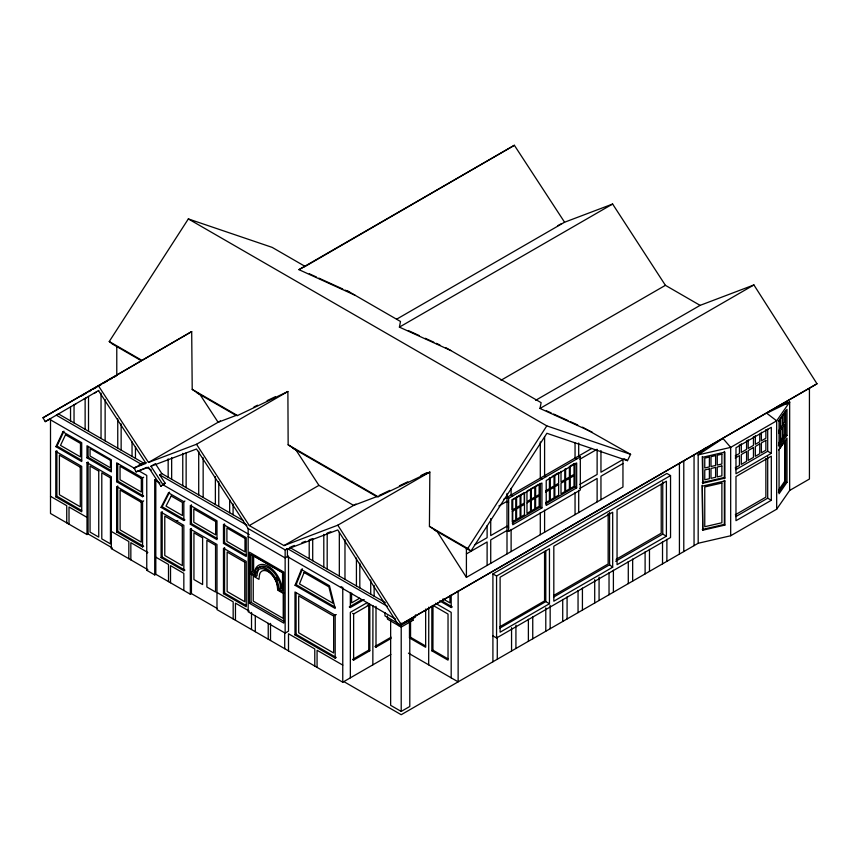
<?xml version="1.0" encoding="UTF-8"?>
<svg xmlns="http://www.w3.org/2000/svg" width="860" height="860" viewBox="0 0 860 860"><rect width="100%" height="100%" fill="white"/><g stroke="black" fill="none" stroke-linecap="round" stroke-linejoin="round"><path stroke-width="1.29" d="M512.259 510.066L512.27 499.574L515.817 497.531L515.807 508.013L512.259 510.066L512.27 499.574M524.439 503.025L524.449 492.543L524.439 503.035L520.913 505.067L520.934 494.575L523.579 493.049M530.512 489.039L530.502 499.52L526.954 501.573L526.976 491.092L529.631 489.555M372.842 664.845L372.939 605.634M428.678 664.845L428.774 607.138M534.823 486.556L534.802 497.048L531.287 499.079L531.308 488.587L533.942 487.061M539.155 484.051L539.134 494.543L535.619 496.575L535.64 486.083L538.274 484.567M622.952 459.347L622.952 486.996L466.41 577.372L437.127 531.501L429.43 526.363L429.839 472.054L378.12 496.747L376.734 496.639L353.632 505.4L318.931 485.373L295.98 450.017L288.154 444.803L287.885 391.515L237.5 415.552L236.102 415.444L218.096 422.26L200.068 394.643L192.21 389.408L191.694 331.573L43 417.767L45.247 421.637L50.503 418.583L50.503 513.485L87 534.554L88.085 533.931L111.284 547.325M487.104 565.428L487.115 541.961L466.41 553.915M450.93 350.59L399.406 327.123L400.491 321.479L351.009 292.905M592.196 432.161L539.994 408.457L541.123 402.663L445.985 347.741M295.055 585.284L301.398 569.535L302.483 568.912L296.141 584.66L295.055 585.284L335.163 608.439L329.455 585.735L301.398 569.535M55.911 446.662L62.887 431.838L63.962 431.204L56.996 446.039L55.911 446.662L81.721 461.562L81.721 442.706L62.887 431.838M434.203 529.824L470.947 551.034L546.895 433.289L627.488 460.659L630.595 454.327L582.542 427.173M161.056 507.368L168.506 492.812L169.581 492.189L162.142 506.744L161.056 507.368L183.836 520.515L184.922 519.891L162.142 506.744M116.777 346.558L116.777 375.143L141.405 360.77L112.477 344.075L109.252 341.517L188.34 218.924L272.136 247.368L304.956 266.32L298.947 269.653L354.976 295.206M470.947 551.034L467.722 548.476L546.799 425.872L630.595 454.327M778.343 405.941L789.663 402.071L776.666 420.83L730.678 447.383L698.18 454.886L698.18 543.262L401.212 714.714L343.839 681.593M778.569 421.11L780.418 418.444L780.418 428.291L778.569 430.957M778.569 433.418L780.418 430.752L780.418 440.599L778.569 443.265M778.408 445.437L785.599 435.052L785.599 410.327M786.986 435.375L779.063 446.791L779.063 420.766L786.986 409.338L786.986 435.375L785.599 435.052M778.612 449.973L784.686 441.202L784.686 481.299L778.612 490.082M778.408 492.371L785.599 481.987L785.599 440.535M786.986 482.31L779.063 493.737L779.063 449.608L786.986 438.181L786.986 482.31L785.599 481.987M698.18 543.262L730.678 535.759L776.666 509.206L789.663 490.447L809.432 479.031L809.432 388.15M700.459 453.575L698.18 454.886L705.942 447.512M141.803 464.54L56.33 415.187L58.491 413.929L143.975 463.282L134.095 467.904L136.106 471.882L148.479 467.195L160.863 486.169L165.142 483.212L159.691 474.86L161.852 473.613L243.412 520.698M160.863 486.169L165.142 483.212M162.873 484.524L150.951 466.26L196.51 449.006L248.164 528.556L285.144 549.905L337.765 529.943L398.836 625.596L817 383.775L753.908 284.95L700.104 305.364L535.651 400.308M817 383.775L398.836 625.596M698.18 454.886L722.98 438.46L730.678 447.383L730.678 535.759M700.104 305.364L665.414 285.327L612.621 204.035L564.579 222.224L514.355 145.286L304.633 266.718M45.247 421.637L98.771 390.429M191.694 331.573L141.986 360.415L109.252 341.517M616.082 559.355L661.222 533.211L661.222 484.373M298.947 269.653L514.355 145.286M43 417.767L117.186 374.938M80.829 396.331L86.581 393.02M88.881 391.687L91.181 390.365M93.482 389.032L96.933 387.043M99.233 385.71L101.534 384.388M103.834 383.055L107.285 381.066M109.585 379.733L111.886 378.411M114.186 377.078L116.487 375.755M73.519 405.296L75.798 403.985M83.764 399.384L86.043 398.072M94.009 393.471L96.288 392.149M55.792 451.403L81.721 466.378L81.721 511.797L55.792 496.822L55.792 451.403L56.878 450.78L56.878 496.198L81.678 510.517M87 457.832L111.359 471.893L111.359 459.82L87 445.76L87 457.832L88.085 457.208L111.284 470.603M87 534.554L87 462.637L88.085 462.013L88.085 533.931M55.792 496.822L56.878 496.198M560.935 223.923L557.559 225.782M98.244 385.527L148.468 462.465L220.418 420.927M396.643 319.178L564.579 222.224M116.637 481.718L117.723 481.095L143.652 496.069L142.566 496.693L116.637 481.718L116.637 462.873L142.566 477.837L143.652 477.214M136.106 471.882L146.759 467.399L151.317 470.022M150.951 466.26L155.391 463.701L161.852 473.613M148.468 462.465L196.51 444.265L287.885 391.515M399.406 327.123L612.621 204.035M155.81 574.287L154.725 574.91L154.725 480.009L155.81 479.385L155.81 574.287L190.339 594.217L191.425 593.593L216.913 608.31M116.637 531.953L117.723 531.329L143.652 546.293L142.566 546.917L116.637 531.953L116.637 486.534L142.566 501.498L143.652 500.875M168.506 492.812L183.836 501.67L184.922 501.047M87 462.637L111.359 476.709L111.359 548.615L112.445 547.992M176.741 521.225L177.826 520.601M190.339 524.267L216.989 539.661L216.989 520.805L190.339 505.422L190.339 524.267L191.425 523.643L216.913 538.36M146.759 553.13L147.845 552.507L130.849 542.692L130.849 559.871M190.339 594.217L190.339 529.083L191.425 528.459M161.089 557.613L162.174 556.99L184.922 570.126L183.836 570.75L161.089 557.613L161.089 512.194L183.836 525.331L183.836 570.75M223.482 524.557L246.229 537.693L246.229 556.538L223.482 543.413L223.482 524.557L224.567 523.933L224.567 542.789L246.175 555.259M138.374 470.57L146.759 475.419L146.759 570.309L147.845 569.686L111.359 548.615M196.51 444.265L249.303 525.567L318.931 485.373M500.95 380.281L665.414 285.327M223.482 543.413L224.567 542.789M249.303 525.567L284.004 545.595L355.954 504.057M387.452 606.354L287.412 548.594L285.144 549.905L285.144 633.111L288.498 631.175L288.498 555.99L285.144 557.925L248.164 536.575M250.69 572.545L254.367 574.663L254.635 572.491A17.695 10.213 60 0 1 266.718 568.761A17.695 10.213 60 0 1 278.801 586.445L279.07 588.928L282.531 590.928L282.531 572.728L250.69 554.345L250.69 572.545L252.324 571.61L255.076 573.201M284.004 545.595L337.797 525.191L429.839 472.054M539.994 408.457L753.908 284.95M223.482 593.636L246.229 606.773L246.229 561.354L223.482 548.218L223.482 593.636L224.567 593.013L246.175 605.494M249.475 573.255L255.441 576.695L257.065 575.759A15.942 9.202 60 0 1 258.58 570.126M249.475 603.301L283.757 623.102L283.757 572.018L249.475 552.228L249.475 603.301L251.099 602.365L284.241 621.5M279.07 588.928L280.693 587.993L283.004 589.326M340.592 587.326L341.678 586.692M503.67 499.294L591.755 448.447M507.002 497.37L508.625 498.316L580.317 456.918L580.317 490.028L508.625 531.415L507.002 530.48L490.727 539.876L490.727 563.332M498.875 505.992L507.002 501.294L508.625 502.229M579.844 459.24L597.12 449.264L597.12 474.451L579.844 484.416M552.131 476.44L554.034 475.344L554.034 485.943L550.239 488.136L550.239 477.536M294.991 634.927L296.077 634.293L336.26 657.502L335.174 658.126L294.991 634.927L294.991 591.992L335.174 615.19L336.26 614.567M359.663 598.227L351.589 602.882L351.589 593.088M545.638 490.791L549.422 488.598L549.422 477.999M545.638 492.103L549.422 489.921L549.422 500.509L545.638 502.702M361.952 599.592L349.257 606.913L350.342 607.547L364.188 599.549M367.295 602.57L350.342 612.352L350.342 677.841M352.557 613.363L353.632 613.986L369.811 604.644L369.811 650.773L353.632 660.104L352.557 659.48L368.736 650.138L369.811 650.773M466.41 549.637L468.711 548.314M474.462 544.993L487.115 537.683L487.115 525.664M512.248 523.181L540.306 506.97L541.929 507.916L541.929 483.008L512.743 499.853L512.743 524.761L541.929 507.916M545.724 503.852L575.05 486.921L576.673 487.856L576.673 462.949L546.218 480.525L546.218 505.433L576.673 487.856M622.941 459.541L600.957 472.226L600.957 450.565M579.844 488.426L597.12 478.45L597.12 501.907M622.941 463.54L600.957 476.236L600.957 499.692M786.255 404.039L789.663 402.071L789.663 490.447M492.909 661.781L492.909 573.91L666.887 473.452L670.542 475.569L670.542 537.521L496.564 637.97L492.909 635.862M413.004 618.136L413.004 620.275L401.212 627.08L387.43 619.114L387.43 615.911M492.909 573.91L496.564 576.017L670.542 475.569M391.106 637.185L374.928 646.526L376.003 647.15L391.031 638.475M439.654 600.882L451.188 607.547L452.274 606.913L441.889 600.925M409.478 620.802L409.478 637.926L410.553 637.303L425.582 645.978M190.339 529.083L216.989 544.466L216.989 609.6L342.764 682.216L390.848 654.449M735.236 455.918L739.449 453.489L739.449 444.867M735.236 458.047L739.449 455.617L739.449 465.464L735.236 467.904M735.773 469.689L767.7 451.253L771.312 453.349L771.312 427.312L735.977 447.716L735.977 473.752L771.312 453.349M431.849 606.042L431.849 650.805L432.924 650.182L447.952 658.857M553.894 595.356L608.149 563.977L608.149 513.581M499.961 626.661L544.563 600.904L544.563 551.421M499.886 628.122L545.788 601.613L549.454 603.731L549.454 548.723L500.101 577.221L500.101 632.218L549.454 603.731M553.593 597.109L609.568 564.794L609.568 512.474M615.685 561.258L662.748 534.092L666.403 536.199L666.403 481.202L617.05 509.7L617.05 564.697L666.403 536.199M612.686 567.213L553.818 601.204L553.818 546.207L612.686 512.216L612.686 567.213L609.568 564.794M735.311 514.785L765.873 497.144L765.873 458.563M735.773 516.623L767.7 498.198L771.312 500.283L771.312 456.155L735.977 476.558L735.977 520.687L771.312 500.283M390.644 620.447L390.644 705.329L401.212 711.435L409.79 706.49L409.79 621.597M789.663 402.071L766.69 413.219L776.666 420.83L776.666 509.206M253.969 406.92L257.538 405.21M267.073 400.663L275.415 396.686M379.12 495.5L389.86 490.361M399.416 485.803L407.769 481.815M420.906 475.548L426.872 472.688M138.525 465.346L146.125 462.465M134.095 467.904L145.996 463.4L98.448 390.58M290.809 546.885L294.486 545.487M301.849 542.692L305.536 541.295M312.707 538.575L309.213 539.897L309.213 558.688M327.187 533.082L330.831 531.695M702.276 482.535L724.367 477.44L724.872 478.149L702.77 483.255L702.276 456.51M702.77 486.072L724.872 480.966L724.872 525.094L702.77 530.201L702.276 485.352L702.77 530.201M702.276 529.481L724.367 524.374L724.872 525.094M546.369 410.757L551.196 412.94M553.603 414.036L568.073 420.604M570.481 421.701L577.716 424.99M309.31 273.77L316.469 277.038M318.856 278.124L342.721 289.003M345.129 290.11L350.02 292.335L347.698 290.992M408.231 330.541L419.196 335.54M425.291 338.313L433.816 342.194M436.256 343.312L439.911 344.978M624.08 458.692L627.488 460.659M188.34 218.924L546.799 425.872M580.317 456.918L578.694 455.983L578.694 443.007M576.673 459.025L575.05 458.09L575.05 443.029M546.218 476.601L544.595 475.666L544.595 436.794M541.929 479.084L540.306 478.149L540.306 441.911M512.743 495.93L511.119 494.994L511.119 488.373M508.625 527.148L507.002 526.202L490.727 535.597L490.727 518.569M192.21 389.408L237.5 415.552M288.154 444.803L378.12 496.747M429.43 526.363L467.722 548.476M197.09 392.923L236.102 415.444M293.013 448.307L376.734 496.639M442.986 598.872L449.952 602.892L449.952 595.539M435.504 603.301L451.188 612.352L451.188 677.841M289.573 547.347L385.291 602.613M410.704 618.942L413.004 620.275M159.691 474.86L246.938 525.234M49.418 419.218L134.912 468.571M154.725 480.009L159.981 483.04M163.131 484.868L249.282 534.608M395.568 619.06L287.412 556.613L287.412 548.594M369.811 604.644L368.736 604.021L368.736 650.138M367.209 604.903L368.295 605.526M409.478 637.926L425.657 647.268L425.657 609.052M431.849 650.805L448.028 660.147L448.028 614.062L432.999 605.386L432.924 650.182M56.996 446.039L81.678 460.283M296.141 584.66L335.11 607.16M408.425 653.149L458.133 681.851L458.133 590.971M283.757 593.045L277.995 589.724A15.942 9.202 60 0 0 266.718 570.191A15.942 9.202 60 0 0 255.441 576.695M50.503 496.306L66.736 505.68L66.736 522.794L69.015 524.116L69.015 506.991L87 517.376M111.359 531.437L128.828 541.531L128.828 558.699M155.81 557.162L168.506 564.493L168.506 581.618M216.989 592.486L233.167 601.828L233.167 618.942M249.217 611.095L235.457 603.15L235.457 620.264M342.764 665.103L317.071 650.267L317.071 667.382M285.144 633.111L248.164 611.761L248.164 528.556M146.759 570.309L154.725 574.91M724.872 480.966L724.367 480.245L724.367 524.374M337.797 525.191L400.889 624.016M280.693 587.993L280.425 585.509A17.695 10.213 60 0 0 269.975 568.89A17.695 10.213 60 0 0 257.505 568.793M767.7 429.129L767.7 451.253M767.7 456.746L767.7 498.198M765.873 429.602L765.873 438.224L761.38 440.815L761.38 432.225M759.756 434.236L759.756 441.76L755.338 444.308L755.338 435.697M753.467 436.772L753.467 445.383L748.2 448.436L748.2 439.815M746.577 440.75L746.577 449.361L741.309 452.414L741.309 443.792M724.872 478.149L724.872 452.123L702.77 457.23L702.77 483.255M724.367 451.403L724.367 477.44M694.052 454.757L694.052 545.638M683.786 460.691L683.786 551.572M679.421 463.207L679.421 554.098M666.887 539.295L666.887 561.322M662.748 481.772L662.748 534.092M662.522 541.822L662.522 563.848M649.472 549.346L649.472 571.384M645.107 551.873L645.107 573.899M632.659 559.064L632.659 581.091M628.284 561.58L628.284 583.617M613.395 570.18L613.395 592.217M609.03 572.706L609.03 594.733M599.076 577.157L599.076 600.484M594.712 579.672L594.712 603M582.424 588.068L582.424 610.095M578.694 490.393L578.694 512.549M578.049 590.583L578.049 612.621M575.05 463.314L575.05 486.921M575.05 492.5L575.05 514.645M569.406 466.464L569.406 477.063L565.611 479.256L565.611 468.657M567.084 596.915L567.084 618.953M564.805 469.13L564.805 479.729L561.01 481.912L561.01 471.312M562.72 599.442L562.72 621.468M550.163 605.397L550.163 628.725M545.788 550.636L545.788 601.613M545.788 607.913L545.788 631.24M544.595 510.077L544.595 532.232M540.306 483.374L540.306 506.97M540.306 512.549L540.306 534.705M532.748 616.738L532.748 638.776M528.384 619.264L528.384 641.291M515.925 625.155L515.925 648.483M511.56 627.682L511.56 651.009M511.119 529.405L511.119 551.561M508.625 498.316L508.625 531.415M507.002 493.414L507.002 553.937M497.273 637.228L497.273 659.255M496.564 576.017L496.564 637.97M466.41 548.411L466.41 577.372M451.188 594.97L451.188 607.547M415.466 614.879L415.466 617.061L401.212 625.295L384.968 615.911L384.968 612.632M410.553 621.49L410.553 637.303M401.212 623.102L401.212 711.435M376.003 606.332L376.003 647.15M374.132 585.445L374.132 596.163M370.714 579.909L370.714 594.196M359.813 563.192L359.813 587.896M356.427 558.075L356.427 585.939M353.632 613.986L353.632 660.104M350.342 592.465L350.342 607.547M344.978 539.671L344.978 579.339M342.764 587.326L342.764 682.216M339.324 532.437L339.324 576.071M335.174 615.19L335.174 658.126M327.187 533.49L327.187 569.062M323.801 534.361L323.801 567.105M314.781 666.059L314.781 648.945L288.498 633.766L288.498 650.88M312.707 538.973L312.707 560.698M296.077 592.712L296.077 634.293M284.714 632.906L284.714 648.709M270.524 623.392L270.524 640.507M268.234 623.392L268.234 639.195M255.302 615.921L255.302 631.724M252.324 554.7L252.324 571.61M251.518 612.417L251.518 629.531M251.099 573.62L251.099 602.365M233.081 503.992L233.081 514.731M229.663 499.767L229.663 512.754M224.567 547.594L224.567 593.013M218.762 481.761L218.762 506.465M215.376 476.644L215.376 504.508M203.153 457.789L203.153 497.445M198.714 451.263L198.714 494.887M191.425 504.798L191.425 523.643M191.425 529.781L191.425 593.593M186.136 452.768L186.136 487.631M183.836 501.67L183.836 520.515M183.836 590.465L183.836 573.351L170.527 565.665L170.527 582.779M182.761 453.338L182.761 485.674M171.656 457.541L171.656 479.267M168.162 458.864L168.162 477.257M162.174 511.571L162.174 556.99M142.566 477.837L142.566 496.693M142.566 501.498L142.566 546.917M135.461 446.867L135.461 458.369M132.042 441.9L132.042 456.391M121.142 423.905L121.142 450.102M117.755 418.798L117.755 448.146M117.723 463.497L117.723 481.095M117.723 485.9L117.723 531.329M105.135 399.47L105.135 440.858M101.039 393.106L101.039 438.503M88.516 396.406L88.516 431.269M88.085 446.469L88.085 457.208M85.129 398.384L85.129 429.312M74.035 404.866L74.035 422.905M70.541 406.898L70.541 420.895M276.318 577.673A15.942 9.202 60 0 1 277.715 580.457M512.28 511.345L512.27 521.837L515.785 519.806L515.796 509.313L512.28 511.345M524.471 504.315L524.449 514.796L520.891 516.86L520.913 506.368L524.46 504.315M526.986 502.863L526.976 513.345L530.491 511.313L530.502 500.832L526.986 502.863M539.166 495.833L539.155 506.314L535.597 508.367L535.619 497.875L539.166 495.833M516.602 508.851L516.581 519.343L520.096 517.312L520.117 506.819L516.602 508.851M516.602 497.08L516.581 507.561L520.096 505.529L520.117 495.048L516.602 497.08M531.308 500.369L531.287 510.851L534.802 508.819L534.823 498.338L531.308 500.369M254.979 570.416L254.839 571.545L253.635 570.846L253.635 555.689L282.843 572.545L282.843 587.713L281.844 587.133L281.704 585.853A19.565 11.298 60 0 0 268.341 566.288A19.565 11.298 60 0 0 254.979 570.416M259.548 574.469L258.957 579.339L253.249 576.049L253.249 601.118L283.23 618.426L283.23 593.357L277.726 590.175L277.135 584.628A12.879 7.428 60 0 0 268.341 571.76A12.879 7.428 60 0 0 259.548 574.469M304.085 572.513L299.484 583.918L333.024 603.279L328.885 586.832L304.085 572.513M65.5 434.773L60.512 445.383L80.474 456.907L80.474 443.427L65.5 434.773M171.194 496.005L166.034 506.099L182.417 515.559L182.417 502.487L171.194 496.005M782.589 415.305L780.74 417.981L780.74 427.829L782.589 425.162L782.589 415.305M784.728 412.23L782.88 414.896L782.88 424.743L784.728 422.077L784.728 412.23M782.589 427.613L780.74 430.29L780.74 440.137L782.589 437.471L782.589 427.613M784.728 424.539L782.88 427.205L782.88 437.052L784.728 434.386L784.728 424.539M558.634 472.688L554.84 474.87L554.84 485.47L558.634 483.288L558.634 472.688M574.007 463.809L570.212 466.002L570.212 476.601L574.007 474.408L574.007 463.809M554.034 487.254L550.239 489.447L550.239 500.036L554.034 497.854L554.034 487.254M558.634 484.599L554.84 486.792L554.84 497.381L558.634 495.188L558.634 484.599M564.805 481.041L561.01 483.223L561.01 493.823L564.805 491.63L564.805 481.041M569.406 478.386L565.611 480.568L565.611 491.167L569.406 488.974L569.406 478.386M574.007 475.72L570.212 477.913L570.212 488.502L574.007 486.319L574.007 475.72M746.577 451.5L741.309 454.542L741.309 464.389L746.577 461.347L746.577 451.5M753.467 447.522L748.2 450.565L748.2 460.412L753.467 457.369L753.467 447.522M759.756 443.889L755.338 446.447L755.338 456.294L759.756 453.736L759.756 443.889M765.873 440.352L761.38 442.954L761.38 452.801L765.873 450.21L765.873 440.352M709.382 457.047L704.759 458.122L704.759 467.969L709.382 466.905L709.382 457.047M715.617 455.606L710.994 456.671L710.994 466.529L715.617 465.454L715.617 455.606M721.884 454.166L717.261 455.23L717.261 465.077L721.884 464.013L721.884 454.166M709.382 468.861L704.759 469.936L704.759 479.783L709.382 478.719L709.382 468.861M715.617 467.421L710.994 468.485L710.994 478.343L715.617 477.268L715.617 467.421M721.884 465.98L717.261 467.044L717.261 476.892L721.884 475.827L721.884 465.98M721.884 483.008L704.759 486.964L704.759 526.718L721.884 522.762L721.884 483.008M110.456 460.337L90.063 448.576L90.063 456.058L110.456 467.829L110.456 460.337M141.32 478.558L120.045 466.281L120.045 479.751L141.32 492.027L141.32 478.558M215.666 521.568L193.822 508.959L193.822 522.256L215.666 534.866L215.666 521.568M244.982 538.414L226.911 527.986L226.911 541.434L244.982 551.862L244.982 538.414M98.739 471.087L90.063 466.088L90.063 532.104L98.739 537.113L98.739 471.087M110.456 477.859L101.792 472.849L101.792 538.876L110.456 543.875L110.456 477.859M141.244 502.262L120.12 490.06L120.12 529.943L141.244 542.133L141.244 502.262M80.292 467.206L59.404 455.144L59.404 494.747L80.292 506.798L80.292 467.206M182.32 526.202L164.776 516.075L164.776 555.485L182.32 565.622L182.32 526.202M202.605 537.822L193.941 532.813L193.941 579.554L202.605 584.553L202.605 537.822M215.548 545.294L206.884 540.295L206.884 587.025L215.548 592.035L215.548 545.294M244.756 562.203L227.137 552.034L227.137 591.529L244.756 601.71L244.756 562.203M333.648 616.072L298.689 595.883L298.689 632.788L333.648 652.976L333.648 616.072"/></g></svg>
